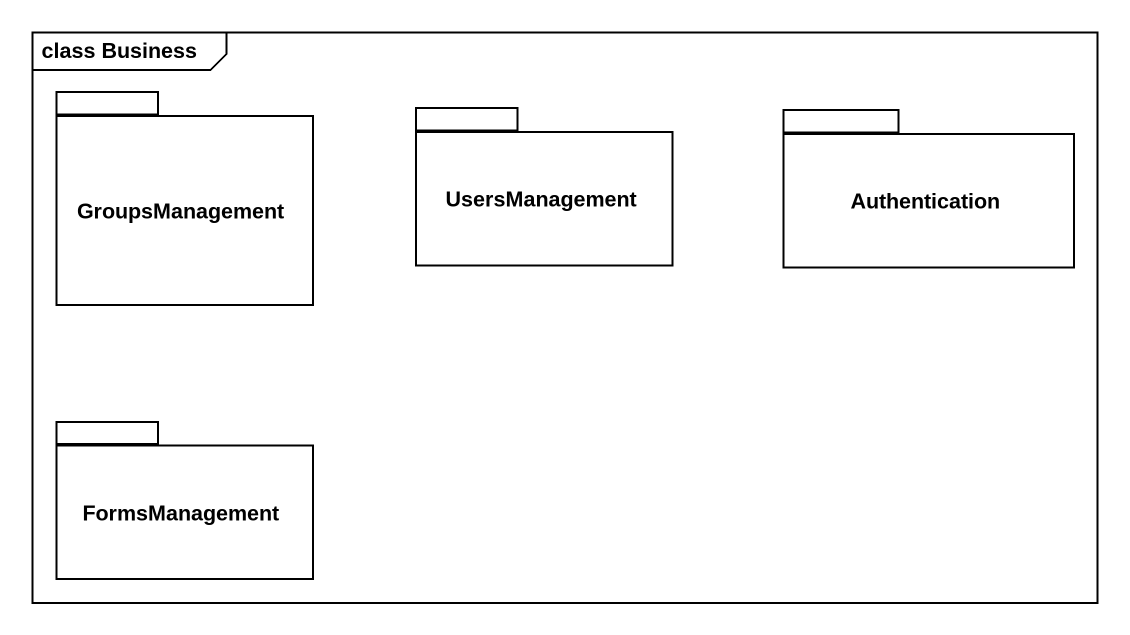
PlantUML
@startuml
mainframe class Business
package GroupsManagement {
}
package UsersManagement {
}
package Authentication {
}
package FormsManagement {
}
@enduml
